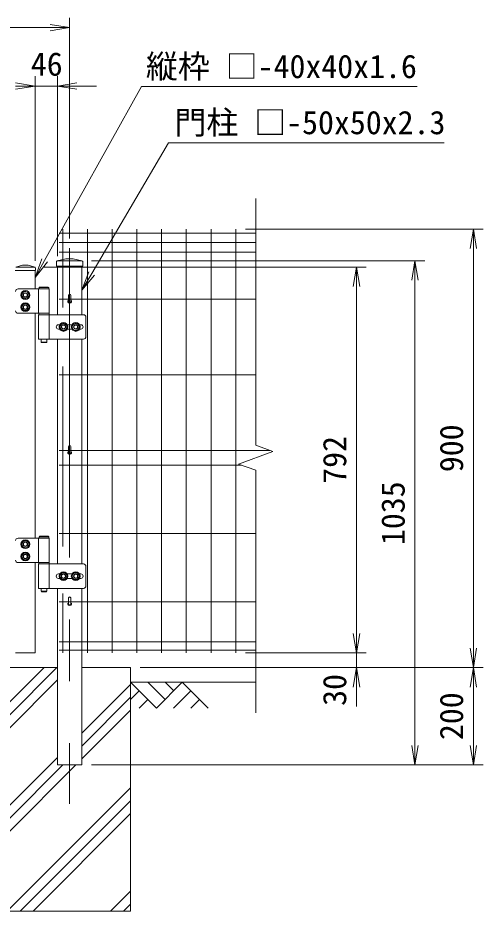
# Model space of a CAD drawing. Units: millimetres, scale not verified. Extents: x -4200 to 4200, y -2970 to 2970.
# Drawn here: x -1720 to -765, y -722 to 1111 of the extents above; entities that cross this region are included whole.
import ezdxf
from ezdxf.enums import TextEntityAlignment as Align

# ---------------------------------------------------------------- set-up
doc = ezdxf.new("R2010")
doc.units = ezdxf.units.MM
doc.header["$LTSCALE"] = 20
doc.linetypes.add('USER1', pattern=[50.8, 31.75, -6.35, 6.35, -6.35])
for name, color, linetype, lineweight in [('0-0_D-STR-TXT', 7, 'Continuous', 9), ('0-1_D-STR3', 3, 'Continuous', 13), ('0-2_LAYER04', 7, 'Continuous', 9), ('0-3_D-BMK', 2, 'USER1', 13), ('0-4_D-STR1', 1, 'Continuous', 18), ('0-5_D-STR-DIM', 7, 'Continuous', 9), ('0-6_0', 7, 'Continuous', 9), ('0-7_D-DCR-HCH', 7, 'Continuous', 9), ('0-9_D-STR2', 7, 'Continuous', 9)]:
    doc.layers.add(name, color=color, linetype=linetype, lineweight=lineweight)
doc.styles.add('ＭＳ ゴシック', font='')
doc.styles.get('ＭＳ ゴシック').set_extended_font_data('MS Gothic')

# ---------------------------------------------------------------- blocks, each defined once
blk = doc.blocks.new('_Open')
at = {"layer": '0-6_0'}
blk.add_line((-20, 3.33), (0, 0), dxfattribs=at)
blk.add_lwpolyline([(-20, -3.33), (0, 0), (-20, 0)], dxfattribs=at)
blk = doc.blocks.new('U5')
at = {"layer": '0-1_D-STR3'}
for p, q in [((19260, 15540), (17980, 15540)), ((18828, 15540), (18828, 14540)), ((18864, 15620), (18844, 15600)), ((19244, 15540), (18844, 15540)), ((19224, 15620), (18864, 15620)), ((19224, 15620), (19244, 15600)), ((19244, 15600), (19244, 15540)), ((19260, 15540), (19260, 14540)), ((17980, 14540), (19260, 14540)), ((18828, 14480), (20668, 14480)), ((18828, 14480), (18828, 13480)), ((18834, 14540), (19254, 14540)), ((18834, 14540), (18834, 14480)), ((18834, 14480), (19254, 14480)), ((19254, 14540), (19254, 14480)), ((19260, 14480), (19260, 13480)), ((20768, 14380), (20768, 13580)), ((19550, 13980), (19550.2, 13980)), ((19640, 14070), (19694.1, 14070)), ((20005.9, 14070), (20194.1, 14070)), ((20505.9, 14070), (20560, 14070)), ((20650, 13980), (20650.2, 13980)), ((19640, 13890), (19694.1, 13890)), ((20005.9, 13890), (20194.1, 13890)), ((20505.9, 13890), (20560, 13890)), ((20668, 13480), (18828, 13480)), ((18924, 13480), (18924, 13360)), ((19164, 13360), (18924, 13360)), ((18944, 13340), (18924, 13360)), ((19144, 13340), (18944, 13340)), ((19144, 13340), (19164, 13360)), ((19164, 13480), (19164, 13360)), ((19260, 5310), (17980, 5310)), ((18828, 5310), (18828, 4310)), ((18864, 5390), (18844, 5370)), ((18844, 5370), (18844, 5310)), ((19244, 5370), (18844, 5370)), ((19244, 5310), (18844, 5310)), ((19224, 5390), (18864, 5390)), ((19224, 5390), (19244, 5370)), ((19244, 5370), (19244, 5310)), ((19260, 5310), (19260, 4310)), ((17980, 4310), (19260, 4310)), ((18828, 4250), (18828, 3250)), ((18828, 4250), (20668, 4250)), ((18834, 4310), (18834, 4250)), ((18834, 4310), (19254, 4310)), ((18834, 4250), (19254, 4250)), ((19254, 4310), (19254, 4250)), ((19260, 4250), (19260, 3250)), ((20768, 4150), (20768, 3350)), ((19550, 3750), (19550.2, 3750)), ((19640, 3840), (19694.1, 3840)), ((20005.9, 3840), (20194.1, 3840)), ((20505.9, 3840), (20560, 3840)), ((20650, 3750), (20650.2, 3750)), ((19640, 3660), (19694.1, 3660)), ((20005.9, 3660), (20194.1, 3660)), ((20505.9, 3660), (20560, 3660)), ((20668, 3250), (18828, 3250)), ((18924, 3250), (18924, 3130)), ((19164, 3250), (19164, 3130))]:
    blk.add_line(p, q, dxfattribs=at)
for points in [[(18280, 15452), (18139.7, 15371), (18139.7, 15209), (18280, 15128), (18420.3, 15209), (18420.3, 15371)], [(18280, 14952), (18139.7, 14871), (18139.7, 14709), (18280, 14628), (18420.3, 14709), (18420.3, 14871)], [(19850, 14142), (19709.7, 14061), (19709.7, 13899), (19850, 13818), (19990.3, 13899), (19990.3, 14061)], [(20350, 14142), (20209.7, 14061), (20209.7, 13899), (20350, 13818), (20490.3, 13899), (20490.3, 14061)], [(18280, 5222), (18139.7, 5141), (18139.7, 4979), (18280, 4898), (18420.3, 4979), (18420.3, 5141)], [(18280, 4722), (18139.7, 4641), (18139.7, 4479), (18280, 4398), (18420.3, 4479), (18420.3, 4641)], [(19850, 3912), (19709.7, 3831), (19709.7, 3669), (19850, 3588), (19990.3, 3669), (19990.3, 3831)], [(20350, 3912), (20209.7, 3831), (20209.7, 3669), (20350, 3588), (20490.3, 3669), (20490.3, 3831)]]:
    blk.add_lwpolyline(points, close=True, dxfattribs=at)
for points in [[(19244, 15600), (18844, 15600), (18844, 15540)], [(19144, 3110), (19164, 3130), (18924, 3130)], [(19144, 3110), (18944, 3110), (18924, 3130)]]:
    blk.add_lwpolyline(points, dxfattribs=at)
for centre, radius in [((18280, 15290), 180), ((18280, 15290), 140.7), ((18280, 15290), 90), ((18280, 15290), 80), ((18280, 14790), 180), ((18280, 14790), 140.7), ((18280, 14790), 90), ((18280, 14790), 80), ((19850, 13980), 180), ((19850, 13980), 140.7), ((19850, 13980), 90), ((19850, 13980), 80), ((20350, 13980), 180), ((20350, 13980), 140.7), ((20350, 13980), 90), ((20350, 13980), 80), ((18280, 5060), 180), ((18280, 5060), 140.7), ((18280, 5060), 90), ((18280, 5060), 80), ((18280, 4560), 180), ((18280, 4560), 140.7), ((18280, 4560), 90), ((18280, 4560), 80), ((19850, 3750), 180), ((19850, 3750), 140.7), ((19850, 3750), 90), ((19850, 3750), 80), ((20350, 3750), 180), ((20350, 3750), 140.7), ((20350, 3750), 90), ((20350, 3750), 80)]:
    blk.add_circle(centre, radius, dxfattribs=at)
for centre, radius, start, end in [((17980, 15440), 100, 90, 180), ((17980, 14640), 100, 180, 270), ((20668, 14380), 100, 0, 90), ((19640, 13980), 90, 90, 180), ((19640, 13980), 90, 180, 270), ((20560, 13980), 90, 0, 90), ((20560, 13980), 90, 270, 0), ((20668, 13580), 100, 270, 0), ((17980, 5210), 100, 90, 180), ((17980, 4410), 100, 180, 270), ((20668, 4150), 100, 0, 90), ((19640, 3750), 90, 90, 180), ((19640, 3750), 90, 180, 270), ((20560, 3750), 90, 0, 90), ((20560, 3750), 90, 270, 0), ((20668, 3350), 100, 270, 0)]:
    blk.add_arc(centre, radius, start, end, dxfattribs=at)
at = {"layer": '0-4_D-STR1'}
for p, q in [((17893.8, 16437.9), (18160, 16520)), ((18400, 16520), (18160, 16520)), ((18666.2, 16437.9), (18400, 16520)), ((18700, 16300), (17860, 16300)), ((18659.2, 16440), (17908, 16440)), ((18680, 16300), (18680, 15540)), ((18700, 16392), (18700, 16300)), ((18680, 14540), (18680, 5310)), ((18680, 4310), (18680, 600)), ((17880, 600), (18680, 600))]:
    blk.add_line(p, q, dxfattribs=at)
blk.add_arc((18652, 16392), 48, 0, 72.84994, dxfattribs=at)

msp = doc.modelspace()

# ---------------------------------------------------------------- linework, layer by layer
at = {"layer": '0-0_D-STR-TXT'}
for points in [[(-899.91, 970.45), (-1466.04, 970.45), (-1665.42, 613.37)], [(-844.43, 854.26), (-1411.04, 854.26), (-1568.62, 586.65)]]:
    msp.add_lwpolyline(points, dxfattribs=at)
at = {"layer": '0-1_D-STR3'}
for p, q in [((-1616.52, 541.85), (-1616.52, 529.69)), ((-1611.32, 541.85), (-1611.32, 529.69)), ((-1616.52, 231.35), (-1616.52, 219.19)), ((-1611.32, 231.35), (-1611.32, 219.19)), ((-1616.52, -79.15), (-1616.52, -91.31)), ((-1611.32, -79.15), (-1611.32, -91.31))]:
    msp.add_line(p, q, dxfattribs=at)
for centre in [(-1613.92, 529.69), (-1613.92, 219.19), (-1613.92, -91.31)]:
    msp.add_arc(centre, 2.6, 180, 0, dxfattribs=at)
for centre in [(-1613.92, 541.84), (-1613.92, 231.34), (-1613.92, -79.16), (-1613.92, -79.61)]:
    msp.add_ellipse(centre, major_axis=(-2.6, 0), ratio=0.649974, start_param=3.1415927, end_param=6.2831853, dxfattribs=at)
at = {"layer": '0-2_LAYER04'}
for p, q in [((-1638.92, -222.32), (-1738.92, -222.32)), ((-1488.92, -222.32), (-1588.92, -222.32)), ((-1488.92, -222.32), (-1488.92, -722.31)), ((-1488.92, -252.31), (-1231.54, -252.31)), ((-1231.54, -252.31), (-1463.92, -252.31)), ((-1488.92, -722.31), (-1738.92, -722.31))]:
    msp.add_line(p, q, dxfattribs=at)
at = {"layer": '0-3_D-BMK'}
msp.add_line((-1613.92, 638.49), (-1613.92, -502.32), dxfattribs=at)
at = {"layer": '0-4_D-STR1'}
for p, q in [((-1640.76, 610.68), (-1640.92, 601.69)), ((-1621.42, 616.69), (-1639.21, 612.6)), ((-1638.83, 612.69), (-1589.01, 612.69)), ((-1621.42, 616.69), (-1606.42, 616.69)), ((-1606.42, 616.69), (-1588.63, 612.6)), ((-1587.07, 610.68), (-1586.92, 601.69)), ((-1640.92, 601.69), (-1586.92, 601.69)), ((-1638.92, 601.69), (-1638.92, 501.68)), ((-1588.92, 601.69), (-1588.92, 501.68)), ((-1638.92, 451.68), (-1638.92, -9.82)), ((-1588.92, 451.68), (-1588.92, -9.82)), ((-1638.92, -59.82), (-1638.92, -422.32)), ((-1588.92, -59.82), (-1588.92, -422.32)), ((-1588.92, -422.32), (-1638.92, -422.32))]:
    msp.add_line(p, q, dxfattribs=at)
for centre, radius, start, end in [((-1638.76, 610.65), 2, 102.93782, 179), ((-1589.07, 610.65), 2, 1, 77.06218), ((-1613.92, 529.68), 4, 162.5424, 17.4576), ((-1613.92, 219.19), 4, 162.5424, 17.4576), ((-1613.92, -91.31), 4, 162.5424, 17.4576)]:
    msp.add_arc(centre, radius, start, end, dxfattribs=at)
at = {"layer": '0-5_D-STR-DIM'}
for p, q in [((-1613.92, 658.49), (-1613.92, 1111.06)), ((-1653.92, 1091.06), (-2603.92, 1091.06)), ((-1684.92, 612.69), (-1684.92, 991.06)), ((-1684.92, 612.69), (-1684.92, 991.06)), ((-1638.92, 621.69), (-1638.92, 991.06)), ((-1684.92, 971.06), (-1638.92, 971.06)), ((-1598.92, 971.06), (-1558.92, 971.06)), ((-1252.73, 677.68), (-764.53, 677.68)), ((-784.53, 637.68), (-784.53, -182.31)), ((-1569.01, 612.69), (-884.53, 612.69)), ((-1665.95, 599.69), (-1004.53, 599.69)), ((-904.53, -382.31), (-904.53, 572.69)), ((-1024.53, 559.69), (-1024.53, -152.32)), ((-1024.53, -152.32), (-1024.53, -112.32)), ((-1252.73, -192.32), (-1004.53, -192.32)), ((-1252.73, -192.32), (-1004.53, -192.32)), ((-1024.53, -192.32), (-1024.53, -222.32)), ((-1468.92, -222.31), (-764.53, -222.31)), ((-1468.92, -222.31), (-764.53, -222.31)), ((-1468.92, -222.32), (-1004.53, -222.32)), ((-1024.53, -262.32), (-1024.53, -302.32)), ((-784.53, -262.31), (-784.53, -382.31)), ((-1568.92, -422.31), (-764.53, -422.31)), ((-1568.92, -422.31), (-884.53, -422.31))]:
    msp.add_line(p, q, dxfattribs=at)
at = {"layer": '0-7_D-DCR-HCH'}
for p, q in [((-1738.92, -321.34), (-1639.89, -222.32)), ((-1738.92, -294.83), (-1666.41, -222.32)), ((-1738.92, -347.86), (-1638.92, -247.86)), ((-1435.71, -305.53), (-1488.92, -252.31)), ((-1417.97, -287.79), (-1453.44, -252.31)), ((-1382.49, -252.31), (-1435.71, -305.53)), ((-1400.14, -270.14), (-1417.97, -252.31)), ((-1382.49, -252.31), (-1329.28, -305.53)), ((-1588.92, -356.96), (-1488.92, -256.96)), ((-1471.18, -270.05), (-1488.92, -287.71)), ((-1364.76, -270.05), (-1400.39, -305.53)), ((-1588.92, -383.48), (-1488.92, -283.48)), ((-1453.44, -287.79), (-1471.26, -305.53)), ((-1347.02, -287.79), (-1364.84, -305.53)), ((-1588.92, -409.99), (-1488.92, -309.99)), ((-1738.92, -506.96), (-1638.92, -406.96)), ((-1738.92, -559.99), (-1601.24, -422.32)), ((-1738.92, -533.48), (-1627.76, -422.32)), ((-1738.92, -719.09), (-1488.92, -469.09)), ((-1715.62, -722.31), (-1488.92, -495.61)), ((-1689.11, -722.31), (-1488.92, -522.13)), ((-1530.01, -722.31), (-1488.92, -681.22)), ((-1503.49, -722.31), (-1488.92, -707.74))]:
    msp.add_line(p, q, dxfattribs=at)
at = {"layer": '0-9_D-STR2'}
for p, q in [((-1231.54, 233.84), (-1231.54, 740.29)), ((-1635.12, 669.26), (-1231.54, 669.26)), ((-1628.12, 677.68), (-1628.12, 516.88)), ((-1577.35, 677.68), (-1577.35, -192.32)), ((-1526.58, 677.68), (-1526.58, -192.32)), ((-1475.81, 677.68), (-1475.81, -192.32)), ((-1425.04, 677.68), (-1425.04, -192.32)), ((-1374.27, 677.68), (-1374.27, -192.32)), ((-1323.5, 677.68), (-1323.5, -192.32)), ((-1272.73, 677.68), (-1272.73, -192.32)), ((-1635.12, 649.68), (-1231.54, 649.68)), ((-1635.12, 630.11), (-1231.54, 630.11)), ((-1635.12, 533.68), (-1231.54, 533.68)), ((-1628.12, 395.23), (-1628.12, 26.13)), ((-1635.12, 378.43), (-1231.54, 378.43)), ((-1635.12, 223.18), (-1202.28, 223.18)), ((-1266.78, 195.36), (-1196.31, 221.01)), ((-1196.31, 221.01), (-1231.54, 233.84)), ((-1635.12, 193.18), (-1260.81, 193.18)), ((-1231.54, 182.53), (-1266.78, 195.36)), ((-1231.54, -315.32), (-1231.54, 182.53)), ((-1635.12, 52.93), (-1231.54, 52.93)), ((-1628.12, -70.52), (-1628.12, -192.32)), ((-1635.12, -87.32), (-1231.54, -87.32)), ((-1635.12, -169.32), (-1231.54, -169.32)), ((-1635.12, -186.92), (-1231.54, -186.92))]:
    msp.add_line(p, q, dxfattribs=at)

# ---------------------------------------------------------------- block references
at = {"layer": '0-0_D-STR-TXT', "xscale": 2, "yscale": 2}
for p, rotation in [((-1684.92, 578.45), 240.82338), ((-1588.92, 552.18), 239.50814)]:
    msp.add_blockref('_Open', p, dxfattribs=dict(at, rotation=rotation))
at = {"layer": '0-5_D-STR-DIM'}
for name, p, xscale, yscale in [('_Open', (-1613.92, 1091.06), 2, 2), ('_Open', (-1684.92, 971.06), 2, 2), ('_Open', (-1684.92, 971.06), 2, 2), ('U5', (-2618.92, -222.32), 0.05, 0.05)]:
    msp.add_blockref(name, p, dxfattribs=dict(at, xscale=xscale, yscale=yscale))
at = {"layer": '0-5_D-STR-DIM', "xscale": 2, "yscale": 2}
for p, rotation in [((-1638.92, 971.06), 180), ((-784.53, 677.68), 90), ((-904.53, 612.69), 90), ((-1024.53, 599.69), 90), ((-1024.53, -192.32), 270), ((-1024.53, -192.32), 270), ((-784.53, -222.31), 270), ((-1024.53, -222.32), 90), ((-784.53, -222.31), 90), ((-904.53, -422.31), 270), ((-784.53, -422.31), 270)]:
    msp.add_blockref('_Open', p, dxfattribs=dict(at, rotation=rotation))

# ---------------------------------------------------------------- texts
at = {"layer": '0-0_D-STR-TXT', "style": 'ＭＳ ゴシック'}
for s, p in [('縦枠 □-40x40x1.6', (-1457.27, 972.93)), ('門柱 □-50x50x2.3', (-1398.65, 857.81))]:
    msp.add_text(s, height=48.09, dxfattribs=at).set_placement(p, align=Align.BOTTOM_LEFT)
at = {"layer": '0-5_D-STR-DIM', "style": 'ＭＳ ゴシック'}
msp.add_text('46', height=48.09, dxfattribs=at).set_placement((-1693.64, 977.81), align=Align.BOTTOM_LEFT)
for s, p in [('900', (-791.28, 178.56)), ('792', (-1031.28, 154.71)), ('1035', (-911.28, 28.94)), ('30', (-1031.28, -301.04)), ('200', (-791.28, -371.31))]:
    msp.add_text(s, height=48.09, rotation=90, dxfattribs=at).set_placement(p, align=Align.BOTTOM_LEFT)

doc.saveas('drawing.dxf')
